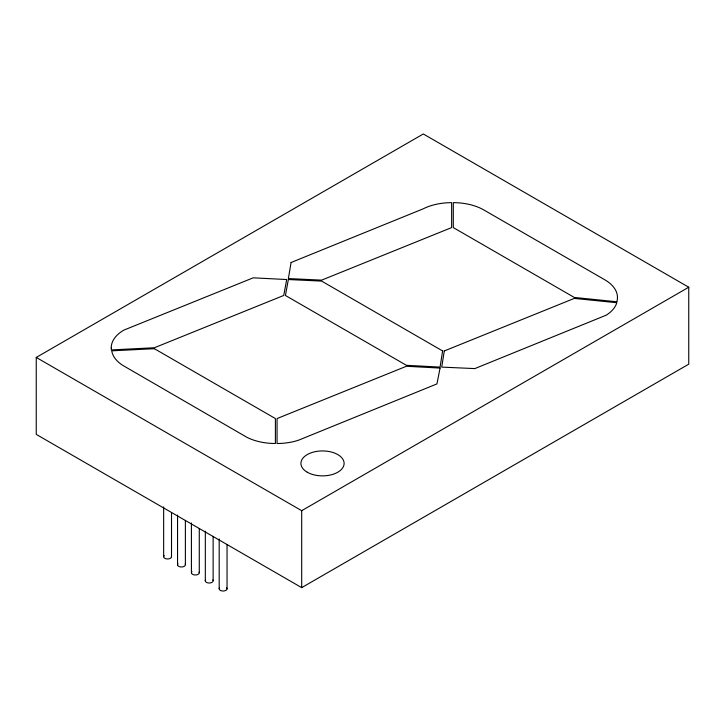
<?xml version="1.0" encoding="UTF-8"?>
<svg xmlns="http://www.w3.org/2000/svg" width="725" height="725" viewBox="0 0 725 725"><rect width="100%" height="100%" fill="white"/><g stroke="black" fill="none" stroke-linecap="round" stroke-linejoin="round"><path stroke-width="1.09" d="M36.25 357.434L423.309 133.971L688.75 287.227L688.75 364.167L301.691 587.64L36.25 434.384L36.25 357.434L301.691 510.69L688.75 287.227M301.691 510.69L301.691 587.64M227.043 544.629L227.043 588.763M219.186 538.974L219.186 588.763M213.132 536.373L213.132 580.498M205.329 531.198L205.329 580.988M199.275 528.597L199.275 572.732M191.418 522.942L191.418 572.732M185.382 520.414L185.382 564.548M177.552 515.085L177.552 564.884M171.508 512.566L171.508 556.7M163.66 506.911L163.66 556.7M171.372 556.111A3.924 2.266 0 0 1 167.067 558.948A3.924 2.266 0 0 1 164.185 555.567M226.517 587.631A3.924 2.266 0 0 1 223.626 591.011A3.924 2.266 0 0 1 219.322 588.174M185.174 563.968A3.924 2.266 0 0 1 184.44 566.198L183.67 566.588A3.924 2.266 0 0 1 178.903 566.433L178.214 565.989A3.924 2.266 0 0 1 177.933 563.724M199.139 572.143A3.924 2.266 0 0 1 194.835 574.979A3.924 2.266 0 0 1 191.953 571.599M212.896 579.928A3.924 2.266 0 0 1 211.546 582.574A3.924 2.266 0 0 1 206.77 582.51L206.063 582.084A3.924 2.266 0 0 1 205.637 579.828M111.224 347.909L111.378 349.921L154.407 347.746L283.747 295.456L286.701 279.533L253.206 277.829L123.866 330.111C117.423 333.781 111.17 340.016 111.224 347.909M442.622 350.954L440.066 367.113L406.399 365.309L285.414 295.456L288.369 279.533L321.637 281.101L442.622 350.954M444.289 350.954L441.724 367.113L474.83 368.59L606.345 315.121A43.192 24.94 0 0 0 616.821 302.733L574.282 298.41L444.289 350.954M291.087 262.504L288.369 278.572L321.637 280.14L451.63 227.587L451.63 202.656A43.192 24.94 0 0 0 423.146 208.845L291.087 262.504M440.066 368.073L436.948 383.906L298.655 440.157A43.192 24.94 0 0 1 277.059 443.501L277.059 418.561L406.399 366.27L440.066 368.073M154.407 348.707L111.732 350.827C112.674 356.945 117.359 361.802 122.362 365.119L246.917 437.311A43.192 24.94 0 0 0 275.4 443.501L275.4 418.561L154.407 348.707M616.821 301.772L574.282 297.44L453.297 227.587L453.297 202.656A43.192 24.94 0 0 1 483.838 209.96L604.831 279.814A43.192 24.94 0 0 1 616.821 301.772M307.246 472.22A21.596 12.47 0 0 0 343.378 466.628A21.596 12.47 0 0 0 316.925 451.358A21.596 12.47 0 0 0 307.246 472.22"/></g></svg>
